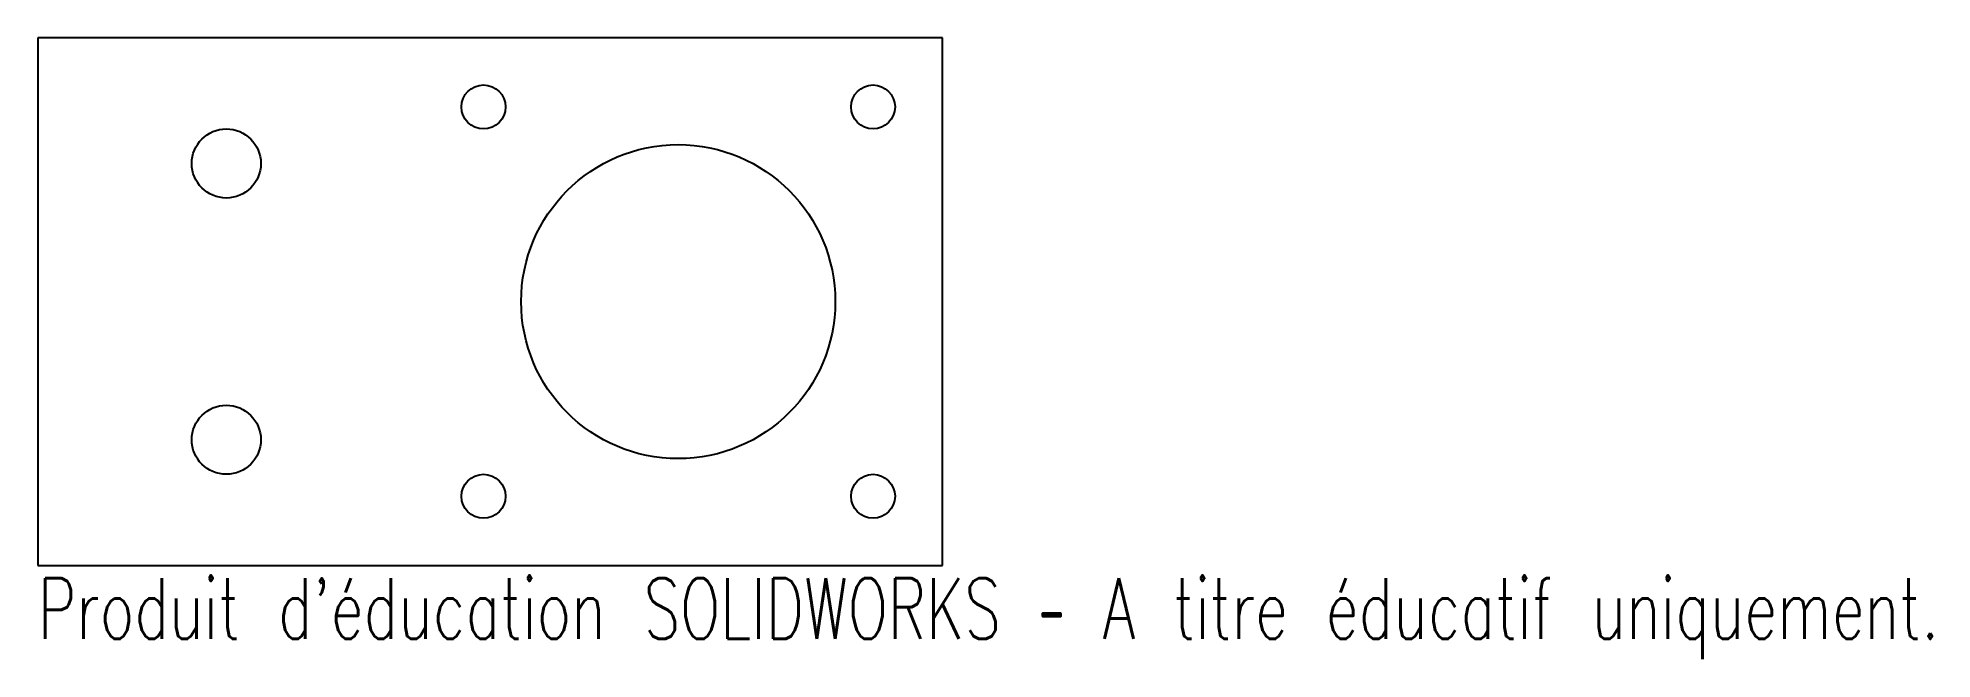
# Model space of a CAD drawing. Header units: millimetres. Extents: x -36 to 115, y -28 to 21.
import ezdxf

# ---------------------------------------------------------------- set-up
doc = ezdxf.new("R2010")
doc.units = ezdxf.units.MM
doc.styles.add('SLDTEXTSTYLE0', font='TXT', dxfattribs={"width": 0.7, "bigfont": 'bigfont'})

msp = doc.modelspace()

# ---------------------------------------------------------------- linework, layer by layer
at = {"color": 7, "linetype": 'Continuous', "lineweight": 25}
for p, q in [((-36, 21), (-36, -21)), ((36, 21), (-36, 21)), ((36, -21), (36, 21)), ((-36, -21), (36, -21))]:
    msp.add_line(p, q, dxfattribs=at)
for centre, radius in [((-0.53, 15.5), 1.75), ((30.48, 15.5), 1.75), ((-21, 11), 2.75), ((14.97, 0), 12.5), ((-21, -11), 2.75), ((-0.53, -15.5), 1.75), ((30.48, -15.5), 1.75)]:
    msp.add_circle(centre, radius, dxfattribs=at)

# ---------------------------------------------------------------- texts
at = {"color": 7, "linetype": 'Continuous', "insert": (-36, -22.02), "char_height": 4.8336, "attachment_point": 1, "style": 'SLDTEXTSTYLE0'}
msp.add_mtext("Produit d'éducation SOLIDWORKS – A titre éducatif uniquement.", dxfattribs=at)

doc.saveas('drawing.dxf')
